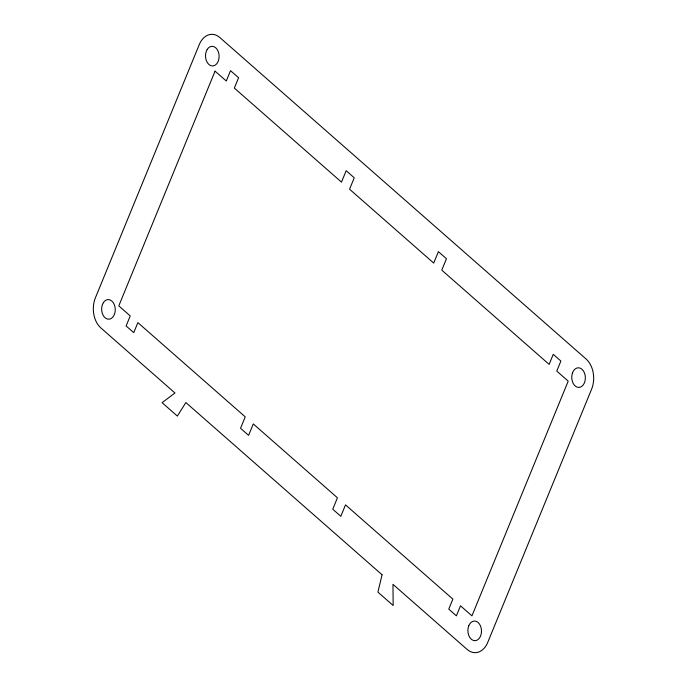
<?xml version="1.0" encoding="UTF-8"?>
<svg xmlns="http://www.w3.org/2000/svg" width="687" height="687" viewBox="0 0 687 687"><rect width="100%" height="100%" fill="white"/><g stroke="black" fill="none" stroke-linecap="round" stroke-linejoin="round"><path stroke-width="1.03" d="M382.066 574.77L377.91 592.125L393.17 605.513L392.964 584.336L467.083 649.395A21.804 15.114 87.8 0 0 487.761 642.345L591.636 389.082A21.804 15.114 87.8 0 0 586.157 359.078L219.917 37.605A21.804 15.114 87.8 0 0 199.239 44.655L95.364 297.918A21.804 15.114 87.8 0 0 100.843 327.922L174.97 392.981L162.089 402.685L177.349 416.082L185.868 402.548L382.066 574.77M215.057 71.147L118.791 305.87L130.229 315.917L126.116 325.956L133.742 332.654L137.864 322.615L245.225 416.854L240.536 428.276L248.608 435.36L253.288 423.931L337.437 497.792L332.757 509.222L340.821 516.298L345.509 504.876L452.87 599.116L448.757 609.146L456.383 615.844L460.505 605.814L471.943 615.853L568.209 381.13L556.771 371.083L560.884 361.044L553.258 354.346L549.136 364.385L441.775 270.146L446.464 258.724L438.392 251.64L433.712 263.069L349.563 189.208L354.243 177.778L346.179 170.702L341.491 182.124L234.344 88.082L238.595 77.734L230.523 70.649L226.281 80.997L215.057 71.147M207.208 49.447A9.816 6.801 87.8 0 0 210.969 65.694A9.816 6.801 87.8 0 0 218.767 53.277A9.816 6.801 87.8 0 0 207.208 49.447M103.342 302.701A9.816 6.801 87.8 0 0 107.095 318.948A9.816 6.801 87.8 0 0 114.901 306.531A9.816 6.801 87.8 0 0 103.342 302.701M468.697 625.951A9.816 6.801 87.8 0 0 474.872 640.67A9.816 6.801 87.8 0 0 480.488 625.96A9.816 6.801 87.8 0 0 468.697 625.951M572.546 372.749A9.816 6.801 87.8 0 0 578.789 387.416A9.816 6.801 87.8 0 0 584.328 372.646A9.816 6.801 87.8 0 0 572.546 372.749"/></g></svg>
